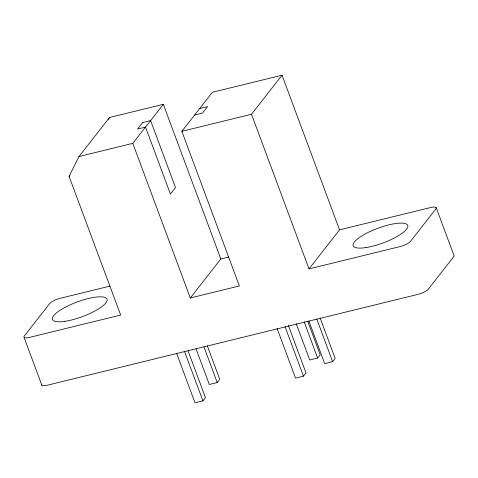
<?xml version="1.0" encoding="UTF-8"?>
<svg xmlns="http://www.w3.org/2000/svg" width="478" height="478" viewBox="0 0 478 478"><rect width="100%" height="100%" fill="white"/><g stroke="black" fill="none" stroke-linecap="round" stroke-linejoin="round"><path stroke-width="0.72" d="M110.03 286.101L60.192 298.32A8.825 2.36 -20.4 0 0 49.736 303.512L24.288 336.052A8.825 2.36 -20.4 0 0 29.66 337.366L120.665 315.062L69.083 176.364L78.984 156.539L109.516 117.492L163.333 104.3L220.842 258.945L190.31 297.991L132.794 143.352L163.333 104.3M108.53 119.476L109.516 117.492M69.083 176.364L69.997 175.193M190.31 297.991L239.37 285.964L181.861 131.325L212.393 92.278L282.038 75.207L339.547 229.846L309.015 268.893L251.506 114.254L282.038 75.207M176.579 353.272L195 402.793L202.911 400.851L205.456 397.6L188.075 350.87M196.082 348.922L209.31 384.491L217.221 382.555L219.766 379.299L207.315 345.821M277.126 328.583L295.547 378.104L303.458 376.168L306.004 372.912L288.365 325.482M296.235 323.708L309.72 359.976L317.637 358.034L320.182 354.784L307.73 321.306M308.902 321.102L324.723 363.65L332.634 361.709L335.18 358.452L320.135 318.001M199.673 108.548L207.589 106.606L202.499 113.113L194.582 115.055M78.984 156.539L132.794 143.352M181.861 131.325L251.506 114.254M220.842 258.945L228.777 256.997M339.547 229.846L430.553 207.542A8.825 2.36 -20.4 0 1 435.924 208.856L410.477 241.396A8.825 2.36 -20.4 0 1 400.02 246.588L309.015 268.893M436.139 207.488L453.921 255.312A8.825 2.36 -20.4 0 1 453.712 256.68L428.264 289.22A8.825 2.36 -20.4 0 1 417.808 294.412L47.447 385.19A8.825 2.36 -20.4 0 1 41.688 384.653M316.812 319.161L332.634 361.709M304.145 321.766L317.637 358.034M285.043 326.647L303.458 376.168M203.992 346.98L217.221 382.555M184.496 351.33L202.911 400.851M24.079 337.42L41.861 385.244M142.695 122.511L137.604 129.018L145.521 127.082L170.419 194.038L175.51 187.531L150.606 120.57L142.695 122.511M64.877 321.335A29.122 7.785 -20.4 0 0 107.144 300.345A29.122 7.785 -20.4 0 0 67.219 306.243A29.122 7.785 -20.4 0 0 64.877 321.335M365.598 247.628A29.122 7.785 -20.4 0 0 407.865 226.638A29.122 7.785 -20.4 0 0 367.94 232.529A29.122 7.785 -20.4 0 0 365.598 247.628"/></g></svg>
